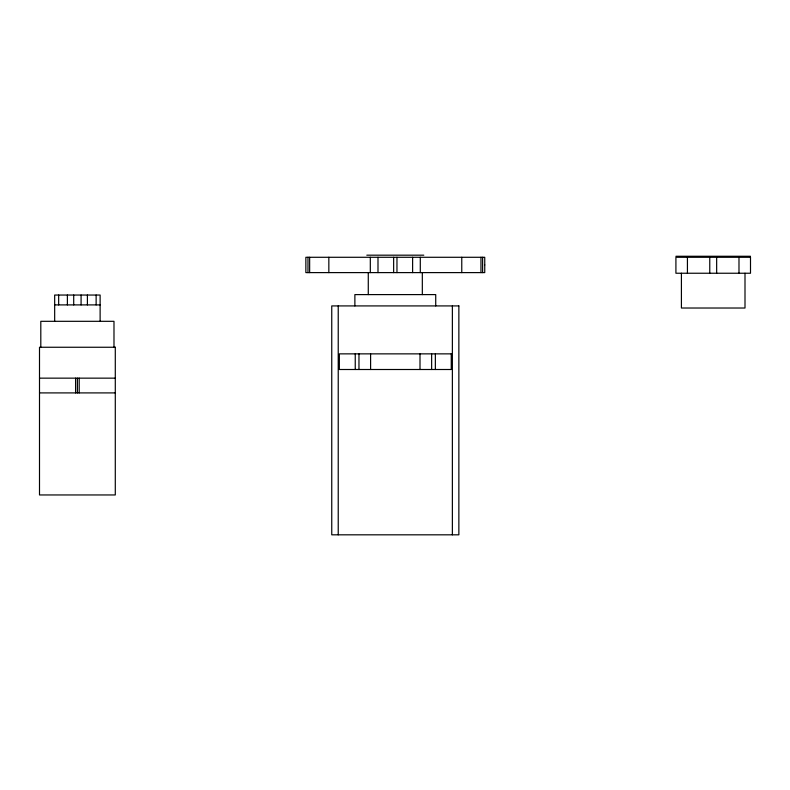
<?xml version="1.0" encoding="UTF-8"?>
<svg xmlns="http://www.w3.org/2000/svg" width="790" height="790" viewBox="0 0 790 790"><rect width="100%" height="100%" fill="white"/><g stroke="black" fill="none" stroke-linecap="round" stroke-linejoin="round"><path stroke-width="1.19" d="M366.817 255.18L423.786 255.18M675.914 256.266L750.5 256.266M54.668 304.901L100.123 304.901M39.5 378.153L115.291 378.153M39.5 392.906L115.291 392.906M745 273.241L745 308.021L681.414 308.021L681.414 273.241M738.986 257.283L738.986 273.241M716.658 257.283L716.658 273.241M709.766 257.283L709.766 273.241M687.428 257.283L687.428 273.241M482.621 257.283L482.621 272.609M480.962 257.283L480.962 272.609M461.765 257.283L461.765 272.609M452.374 305.918L452.374 534.82M435.725 305.918L435.725 294.601L354.878 294.601L354.878 305.918M435.359 353.861L435.359 369.503M431.636 353.861L431.636 369.503M422.324 272.609L422.324 294.601M420.29 257.283L420.29 272.609M420.004 353.861L420.004 369.503M412.617 257.283L412.617 272.609M396.965 257.283L396.965 272.609M393.647 257.283L393.647 272.609M377.995 257.283L377.995 272.609M370.599 353.861L370.599 369.503M370.312 257.283L370.312 272.609M368.278 272.609L368.278 294.601M358.966 353.861L358.966 369.503M355.243 353.861L355.243 369.503M338.229 305.918L338.229 534.82M328.838 257.283L328.838 272.609M309.641 257.283L309.641 272.609M307.981 257.283L307.981 272.609M113.987 347.254L113.987 321.313L40.803 321.313L40.803 347.254M100.123 321.313L100.123 295.045L54.668 295.045L54.668 321.313M96.133 295.045L96.133 304.901M87.404 295.045L87.404 304.901M81.084 295.045L81.084 304.901M79.198 378.153L79.198 392.906M77.39 378.153L77.39 392.906M75.593 378.153L75.593 392.906M73.707 295.045L73.707 304.901M67.387 295.045L67.387 304.901M58.657 295.045L58.657 304.901M484.744 264.946L484.744 272.609L305.858 272.609L305.858 257.283L484.744 257.283L484.744 264.946M750.5 257.283L675.914 257.283L675.914 273.241L750.5 273.241L750.5 257.283M458.862 305.918L331.751 305.918L331.751 534.82L458.862 534.82L458.862 305.918M115.291 347.254L39.5 347.254L39.5 494.955L115.291 494.955L115.291 347.254M451.258 353.861L339.354 353.861L339.354 369.503L451.258 369.503L451.258 353.861"/></g></svg>
